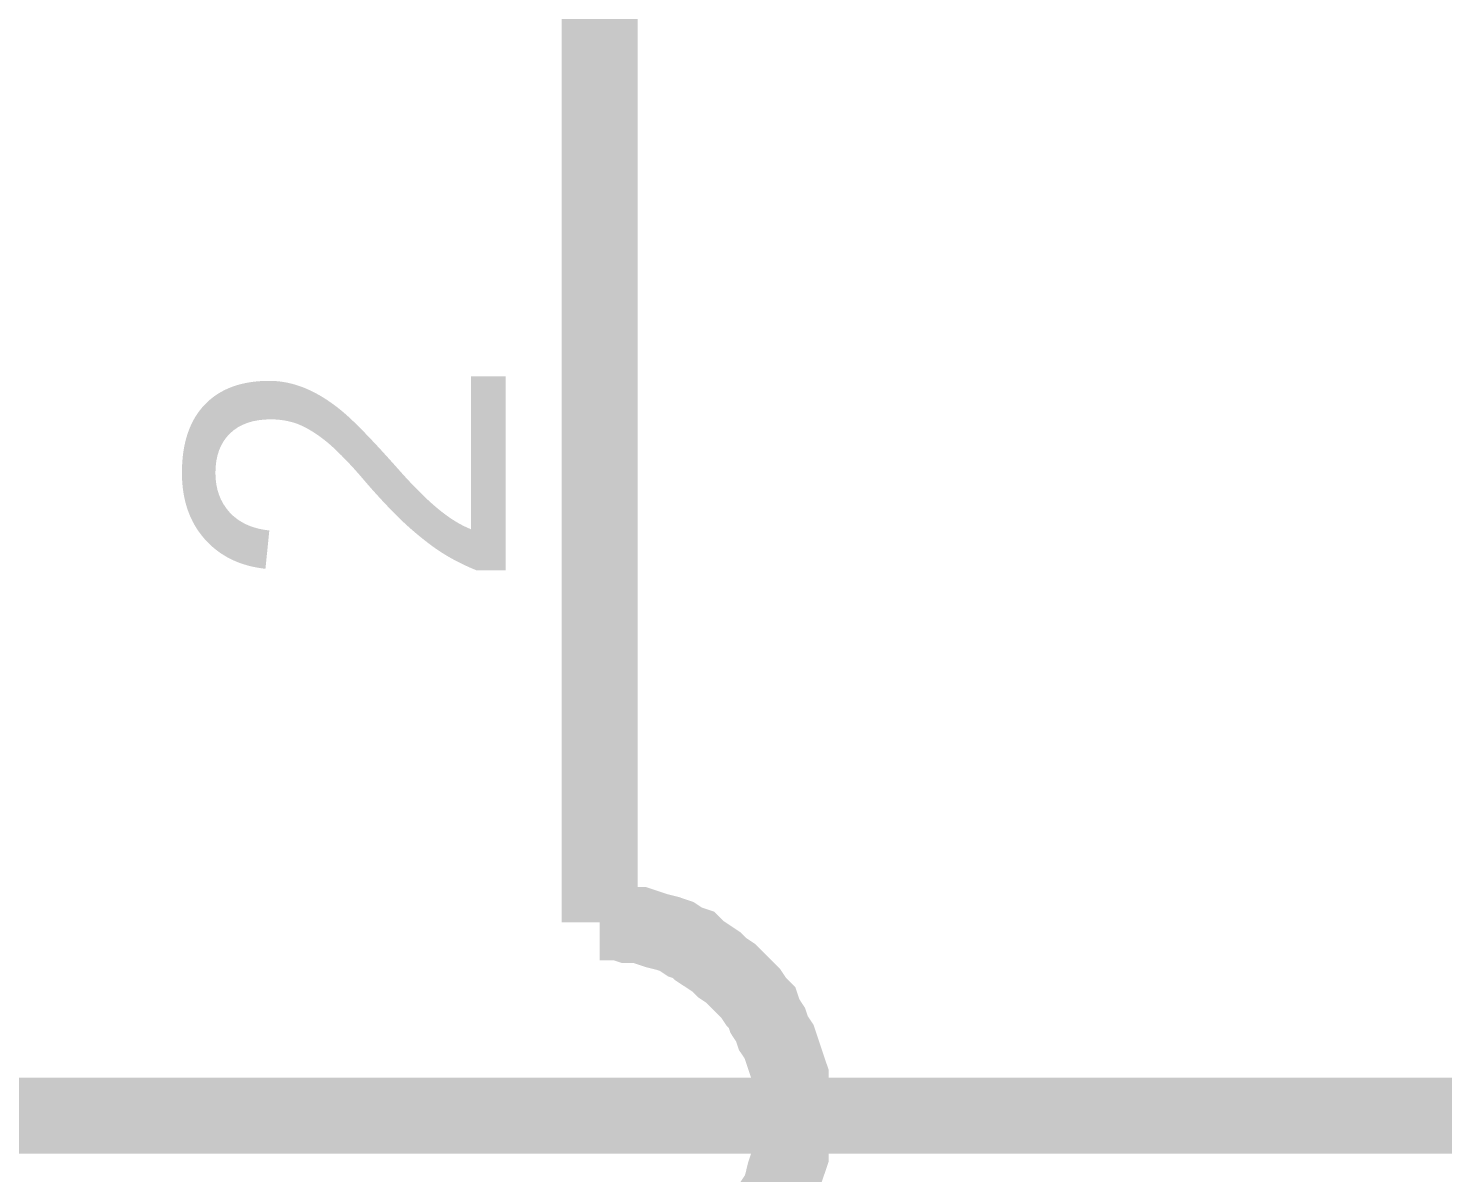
# Model space of a CAD drawing. Header units: inches. Extents: x 0 to 22.3, y 0 to 15.7.
# Drawn here: x 2.1114 to 2.3309, y 3.8914 to 4.0691 of the extents above; entities that cross this region are included whole.
import ezdxf

# ---------------------------------------------------------------- set-up
doc = ezdxf.new("R2010")
doc.units = ezdxf.units.IN
doc.header["$MEASUREMENT"] = 0
doc.layers.add('Sheet', color=255, linetype='Continuous')

msp = doc.modelspace()

# ---------------------------------------------------------------- linework, layer by layer
at = {"layer": 'Sheet'}
for points in [[(1.10024, 4.69983, 0.0118, 0.0118, 0), (1.70008, 4.69983, 0.0118, 0.0118, 0), (1.70008, 3.90025, 0.0118, 0.0118, 0), (2.00023, 3.90025, 0.0118, 0.0118, 0), (3.00012, 3.90025, 0.0118, 0.0118, 0), (3.00012, 4.00014, 0.0118, 0.0118, 0)], [(2.20003, 4.10003, 0.0118, 0.0118, 0), (2.20003, 4.00014, 0.0118, 0.0118, 0)], [(2.20003, 4.00014, 0.0118, 0.0118, 0), (2.20003, 3.9303, 0.0118, 0.0118, 0)], [(2.23009, 3.90025, 0.0118, 0.0118, 0), (2.23009, 3.90157, 0.0118, 0.0118, 0), (2.23009, 3.90334, 0.0118, 0.0118, 0), (2.22965, 3.90467, 0.0118, 0.0118, 0), (2.22965, 3.90644, 0.0118, 0.0118, 0), (2.2292, 3.90776, 0.0118, 0.0118, 0), (2.22876, 3.90909, 0.0118, 0.0118, 0), (2.22832, 3.91041, 0.0118, 0.0118, 0), (2.22788, 3.91174, 0.0118, 0.0118, 0), (2.22699, 3.91307, 0.0118, 0.0118, 0), (2.22655, 3.91439, 0.0118, 0.0118, 0), (2.22567, 3.91572, 0.0118, 0.0118, 0), (2.22523, 3.91704, 0.0118, 0.0118, 0), (2.22434, 3.91793, 0.0118, 0.0118, 0), (2.22346, 3.91925, 0.0118, 0.0118, 0), (2.22213, 3.92058, 0.0118, 0.0118, 0), (2.22125, 3.92146, 0.0118, 0.0118, 0), (2.22036, 3.92235, 0.0118, 0.0118, 0), (2.21904, 3.92323, 0.0118, 0.0118, 0), (2.21815, 3.92412, 0.0118, 0.0118, 0), (2.21683, 3.925, 0.0118, 0.0118, 0), (2.2155, 3.92588, 0.0118, 0.0118, 0), (2.21462, 3.92677, 0.0118, 0.0118, 0), (2.21329, 3.92721, 0.0118, 0.0118, 0), (2.21196, 3.92809, 0.0118, 0.0118, 0), (2.21064, 3.92854, 0.0118, 0.0118, 0), (2.20887, 3.92898, 0.0118, 0.0118, 0), (2.20754, 3.92942, 0.0118, 0.0118, 0), (2.20622, 3.92986, 0.0118, 0.0118, 0), (2.20445, 3.92986, 0.0118, 0.0118, 0), (2.20312, 3.9303, 0.0118, 0.0118, 0), (2.2018, 3.9303, 0.0118, 0.0118, 0), (2.20003, 3.9303, 0.0118, 0.0118, 0)], [(2.20003, 3.9303, 0.0118, 0.0118, 0), (2.20003, 3.9303, 0.0118, 0.0118, 0), (2.20003, 3.9303, 0.0118, 0.0118, 0), (2.20003, 3.9303, 0.0118, 0.0118, 0), (2.20003, 3.9303, 0.0118, 0.0118, 0), (2.20003, 3.9303, 0.0118, 0.0118, 0), (2.20003, 3.9303, 0.0118, 0.0118, 0), (2.20003, 3.9303, 0.0118, 0.0118, 0), (2.20003, 3.9303, 0.0118, 0.0118, 0), (2.20003, 3.9303, 0.0118, 0.0118, 0), (2.20003, 3.9303, 0.0118, 0.0118, 0), (2.20003, 3.9303, 0.0118, 0.0118, 0), (2.20003, 3.9303, 0.0118, 0.0118, 0), (2.20003, 3.9303, 0.0118, 0.0118, 0), (2.20003, 3.9303, 0.0118, 0.0118, 0), (2.20003, 3.9303, 0.0118, 0.0118, 0), (2.20003, 3.9303, 0.0118, 0.0118, 0), (2.20003, 3.9303, 0.0118, 0.0118, 0), (2.20003, 3.9303, 0.0118, 0.0118, 0), (2.20003, 3.9303, 0.0118, 0.0118, 0), (2.20003, 3.9303, 0.0118, 0.0118, 0), (2.20003, 3.9303, 0.0118, 0.0118, 0), (2.20003, 3.9303, 0.0118, 0.0118, 0), (2.20003, 3.9303, 0.0118, 0.0118, 0), (2.20003, 3.9303, 0.0118, 0.0118, 0), (2.20003, 3.9303, 0.0118, 0.0118, 0), (2.20003, 3.9303, 0.0118, 0.0118, 0), (2.20003, 3.9303, 0.0118, 0.0118, 0), (2.20003, 3.9303, 0.0118, 0.0118, 0), (2.20003, 3.9303, 0.0118, 0.0118, 0), (2.20003, 3.9303, 0.0118, 0.0118, 0), (2.20003, 3.9303, 0.0118, 0.0118, 0), (2.20003, 3.9303, 0.0118, 0.0118, 0)], [(2.22567, 3.88478, 0.0118, 0.0118, 0), (2.22655, 3.88566, 0.0118, 0.0118, 0), (2.22699, 3.88699, 0.0118, 0.0118, 0), (2.22788, 3.88831, 0.0118, 0.0118, 0), (2.22832, 3.88964, 0.0118, 0.0118, 0), (2.22876, 3.89141, 0.0118, 0.0118, 0), (2.2292, 3.89273, 0.0118, 0.0118, 0), (2.22965, 3.89406, 0.0118, 0.0118, 0), (2.22965, 3.89583, 0.0118, 0.0118, 0), (2.23009, 3.89715, 0.0118, 0.0118, 0), (2.23009, 3.89848, 0.0118, 0.0118, 0), (2.23009, 3.90025, 0.0118, 0.0118, 0)]]:
    msp.add_lwpolyline(points, format="xyseb", dxfattribs=at)

# ---------------------------------------------------------------- texts
msp.add_text('2', height=0.0495, rotation=90, dxfattribs=at).set_placement((2.18544, 3.98158))

doc.saveas('drawing.dxf')
